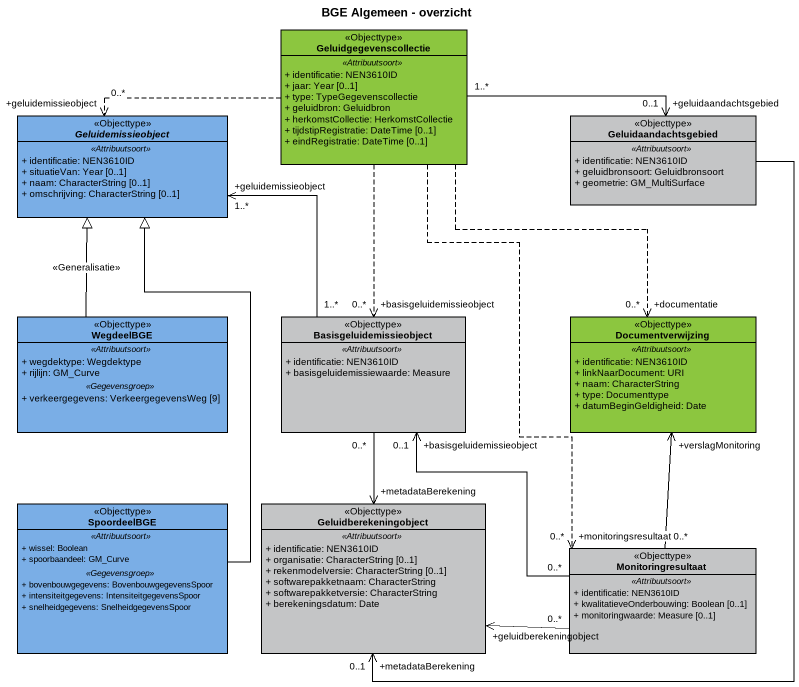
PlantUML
@startuml
title BGE Algemeen - overzicht
hide circle
hide empty members
skinparam classAttributeIconSize 0
class Geluidgegevenscollectie <<Objecttype>> #8CC63F {
  .. <<Attribuutsoort>> ..
  + identificatie: NEN3610ID
  + jaar: Year [0..1]
  + type: TypeGegevenscollectie
  + geluidbron: Geluidbron
  + herkomstCollectie: HerkomstCollectie
  + tijdstipRegistratie: DateTime [0..1]
  + eindRegistratie: DateTime [0..1]
}
abstract class Geluidemissieobject <<Objecttype>> #7AAEE6 {
  .. <<Attribuutsoort>> ..
  + identificatie: NEN3610ID
  + situatieVan: Year [0..1]
  + naam: CharacterString [0..1]
  + omschrijving: CharacterString [0..1]
}
class Geluidaandachtsgebied <<Objecttype>> #C4C5C6 {
  .. <<Attribuutsoort>> ..
  + identificatie: NEN3610ID
  + geluidbronsoort: Geluidbronsoort
  + geometrie: GM_MultiSurface
}
class WegdeelBGE <<Objecttype>> #7AAEE6 {
  .. <<Attribuutsoort>> ..
  + wegdektype: Wegdektype
  + rijlijn: GM_Curve
  .. <<Gegevensgroep>> ..
  + verkeergegevens: VerkeergegevensWeg [9]
}
class Basisgeluidemissieobject <<Objecttype>> #C4C5C6 {
  .. <<Attribuutsoort>> ..
  + identificatie: NEN3610ID
  + basisgeluidemissiewaarde: Measure
}
class Documentverwijzing <<Objecttype>> #8CC63F {
  .. <<Attribuutsoort>> ..
  + identificatie: NEN3610ID
  + linkNaarDocument: URI
  + naam: CharacterString
  + type: Documenttype
  + datumBeginGeldigheid: Date
}
class SpoordeelBGE <<Objecttype>> #7AAEE6 {
  .. <<Attribuutsoort>> ..
  + wissel: Boolean
  + spoorbaandeel: GM_Curve
  .. <<Gegevensgroep>> ..
  + bovenbouwgegevens: BovenbouwgegevensSpoor
  + intensiteitgegevens: IntensiteitgegevensSpoor
  + snelheidgegevens: SnelheidgegevensSpoor
}
class Geluidberekeningobject <<Objecttype>> #C4C5C6 {
  .. <<Attribuutsoort>> ..
  + identificatie: NEN3610ID
  + organisatie: CharacterString [0..1]
  + rekenmodelversie: CharacterString [0..1]
  + softwarepakketnaam: CharacterString
  + softwarepakketversie: CharacterString
  + berekeningsdatum: Date
}
class Monitoringresultaat <<Objecttype>> #C4C5C6 {
  .. <<Attribuutsoort>> ..
  + identificatie: NEN3610ID
  + kwalitatieveOnderbouwing: Boolean [0..1]
  + monitoringwaarde: Measure [0..1]
}
Geluidgegevenscollectie .left.> "+geluidemissieobject\n0..*" Geluidemissieobject
Geluidgegevenscollectie "1..*" -right-> "+geluidaandachtsgebied\n0..1" Geluidaandachtsgebied
Geluidgegevenscollectie ..> "+basisgeluidemissieobject\n0..*" Basisgeluidemissieobject
Geluidgegevenscollectie ..> "+documentatie\n0..*" Documentverwijzing
Geluidgegevenscollectie ..> "+monitoringsresultaat\n0..*" Monitoringresultaat
Geluidaandachtsgebied --> "+metadataBerekening\n0..1" Geluidberekeningobject
WegdeelBGE -up-|> Geluidemissieobject : <<Generalisatie>>
Basisgeluidemissieobject "1..*" -up-> "+geluidemissieobject\n1..*" Geluidemissieobject
Basisgeluidemissieobject "0..*" --> "+metadataBerekening" Geluidberekeningobject
SpoordeelBGE -up-|> Geluidemissieobject
Monitoringresultaat "0..*" -up-> "+basisgeluidemissieobject\n0..1" Basisgeluidemissieobject
Monitoringresultaat "0..*" -up-> "+verslagMonitoring" Documentverwijzing
Monitoringresultaat "0..*" -left-> "+geluidberekeningobject" Geluidberekeningobject
@enduml
